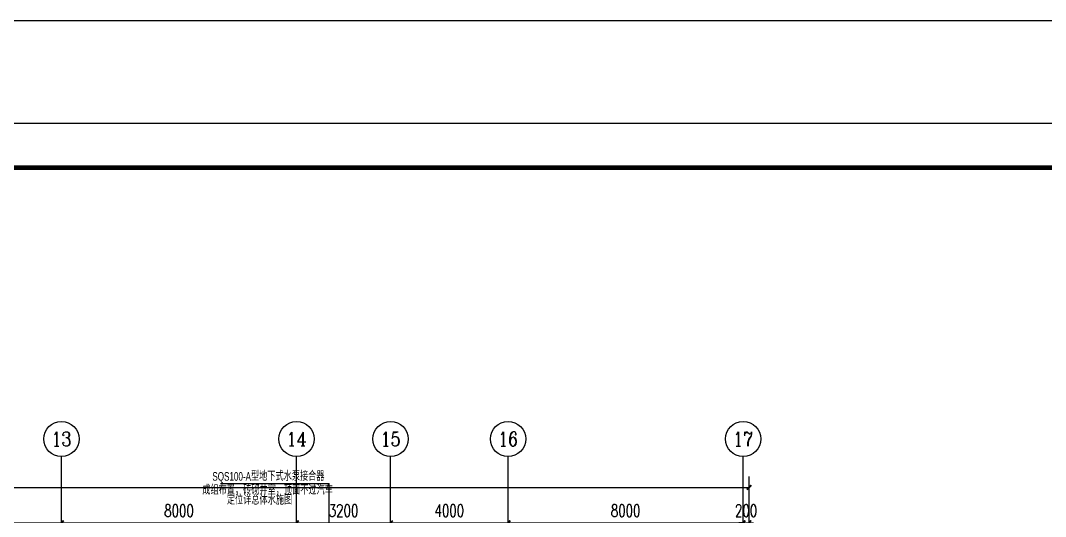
# Model space of a CAD drawing. Extents: x 0 to 2838408, y -923048 to 203859.
# Drawn here: x 2427323 to 2462206, y -183931 to -167047 of the extents above; entities that cross this region are included whole.
import ezdxf
from ezdxf.enums import TextEntityAlignment as Align

# ---------------------------------------------------------------- set-up
doc = ezdxf.new("R2010")
doc.units = 0
doc.header["$LTSCALE"] = 1000
for name, color, linetype in [('AXIS', 3, 'Continuous'), ('AXIS_TEXT', 7, 'Continuous'), ('BTTK', 7, 'Continuous'), ('PUB_TITLE', 4, 'Continuous'), ('W_DIM', 4, 'Continuous'), ('XREF', 8, 'Continuous')]:
    doc.layers.add(name, color=color, linetype=linetype)
doc.styles.add('_TCH_AXIS', font='COMPLEX', dxfattribs={"bigfont": 'GBCBIG'})
doc.styles.add('A_DIM_T3', font='SIMPLEX', dxfattribs={"width": 0.7, "bigfont": 'HZ'})
doc.styles.add('COMPLEX', font='COMPLEX')
doc.styles.add('HZ(TK)', font='geniso.shx', dxfattribs={"width": 0.9, "bigfont": 'hztxt.shx'})
doc.styles.add('中西文等高字体', font='HZTXT_E.shx', dxfattribs={"width": 0.7, "bigfont": 'HZTXT.shx'})
doc.dimstyles.new('_TCH_ARCH&&150', dxfattribs={"dimtxt": 420, "dimasz": 150, "dimexe": 375, "dimexo": 450, "dimgap": 202.5, "dimtad": 1, "dimdec": 0, "dimzin": 0, "dimdsep": 46, "dimtxsty": 'A_DIM_T3', "dimblk": 'ARCHTICK', "dimcen": 0.09, "dimclrt": 7, "dimazin": 2, "dimtfac": 1, "dimtdec": 0, "dimtix": 1, "dimtmove": 2, "dimatfit": 3, "dimfxl": 150, "dimtolj": 1, "dimtzin": 0, "dimarcsym": 0})

# ---------------------------------------------------------------- blocks, each defined once
blk = doc.blocks.new('vhtemplate_2020年新竖式图框_A0')
at = {"layer": 'PUB_TITLE', "color": 7}
blk.add_lwpolyline([(0, 0), (1189, 0), (1189, 841), (0, 841)], close=True, dxfattribs=at)
at = {"layer": 'PUB_TITLE', "const_width": 1}
blk.add_lwpolyline([(25, 10), (1179, 10), (1179, 831), (25, 831)], close=True, dxfattribs=at)
at = {"layer": 'BTTK', "color": 4, "style": 'HZ(TK)', "width": 0.9}
for tag, p in [('合作单位_001', (1143.83, 741.44)), ('建设单位_001', (1143.85, 207.44)), ('工程名称_001', (1143.62, 174.44)), ('子项名称_001', (1153.71, 157.94)), ('图纸名称_001', (1143.45, 138.94))]:
    blk.add_attdef(tag, p, '', height=3.5, dxfattribs=at)
for tag, p in [('注册证书号', (1156.5, 309.01)), ('注册印章号', (1156.5, 301.01)), ('设计号', (1154, 193)), ('图别', (1137.75, 34)), ('图号', (1170.25, 34)), ('版本号', (1137.75, 26)), ('日期', (1170.25, 26))]:
    blk.add_attdef(tag, text='', height=3.5, dxfattribs=at).set_placement(p, align=Align.MIDDLE)
blk = doc.blocks.new('_ArchTick')
at = {"color": 0, "linetype": 'ByBlock', "const_width": 0.4}
blk.add_lwpolyline([(-0.5, -0.5), (0.5, 0.5)], dxfattribs=at)
blk = doc.blocks.new('*D866')
at = {"layer": 'AXIS', "color": 0, "lineweight": -2, "transparency": 16777216}
for p, q in [((2420717, -187442), (2420717, -183767)), ((2428717, -187442), (2428717, -183767)), ((2420717, -184142), (2428717, -184142))]:
    blk.add_line(p, q, dxfattribs=at)
at = {"layer": 'Defpoints', "color": 0, "transparency": 16777216}
for p in [(2428717, -184142), (2420717, -187892), (2428717, -187892)]:
    blk.add_point(p, dxfattribs=at)
at = {"layer": 'AXIS', "color": 0, "lineweight": -2, "transparency": 16777216, "xscale": 150, "yscale": 150, "zscale": 150, "rotation": 180}
blk.add_blockref('_ArchTick', (2420717, -184142), dxfattribs=at)
at = {"layer": 'AXIS', "color": 0, "lineweight": -2, "transparency": 16777216, "xscale": 150, "yscale": 150, "zscale": 150}
blk.add_blockref('_ArchTick', (2428717, -184142), dxfattribs=at)
at = {"layer": 'AXIS', "color": 7, "transparency": 16777216, "insert": (2424717, -183730), "char_height": 420, "attachment_point": 5, "style": 'A_DIM_T3'}
blk.add_mtext('\\A1;8000', dxfattribs=at)
blk = doc.blocks.new('*D867')
at = {"layer": 'AXIS', "color": 0, "lineweight": -2, "transparency": 16777216}
for p, q in [((2428717, -187442), (2428717, -183767)), ((2436717, -187442), (2436717, -183767)), ((2428717, -184142), (2436717, -184142))]:
    blk.add_line(p, q, dxfattribs=at)
at = {"layer": 'Defpoints', "color": 0, "transparency": 16777216}
for p in [(2436717, -184142), (2428717, -187892), (2436717, -187892)]:
    blk.add_point(p, dxfattribs=at)
at = {"layer": 'AXIS', "color": 0, "lineweight": -2, "transparency": 16777216, "xscale": 150, "yscale": 150, "zscale": 150, "rotation": 180}
blk.add_blockref('_ArchTick', (2428717, -184142), dxfattribs=at)
at = {"layer": 'AXIS', "color": 0, "lineweight": -2, "transparency": 16777216, "xscale": 150, "yscale": 150, "zscale": 150}
blk.add_blockref('_ArchTick', (2436717, -184142), dxfattribs=at)
at = {"layer": 'AXIS', "color": 7, "transparency": 16777216, "insert": (2432717, -183730), "char_height": 420, "attachment_point": 5, "style": 'A_DIM_T3'}
blk.add_mtext('\\A1;8000', dxfattribs=at)
blk = doc.blocks.new('*D868')
at = {"layer": 'AXIS', "color": 0, "lineweight": -2, "transparency": 16777216}
for p, q in [((2436717, -187442), (2436717, -183767)), ((2439917, -187442), (2439917, -183767)), ((2436717, -184142), (2439917, -184142))]:
    blk.add_line(p, q, dxfattribs=at)
at = {"layer": 'Defpoints', "color": 0, "transparency": 16777216}
for p in [(2439917, -184142), (2436717, -187892), (2439917, -187892)]:
    blk.add_point(p, dxfattribs=at)
at = {"layer": 'AXIS', "color": 0, "lineweight": -2, "transparency": 16777216, "xscale": 150, "yscale": 150, "zscale": 150, "rotation": 180}
blk.add_blockref('_ArchTick', (2436717, -184142), dxfattribs=at)
at = {"layer": 'AXIS', "color": 0, "lineweight": -2, "transparency": 16777216, "xscale": 150, "yscale": 150, "zscale": 150}
blk.add_blockref('_ArchTick', (2439917, -184142), dxfattribs=at)
at = {"layer": 'AXIS', "color": 7, "transparency": 16777216, "insert": (2438317, -183730), "char_height": 420, "attachment_point": 5, "style": 'A_DIM_T3'}
blk.add_mtext('\\A1;3200', dxfattribs=at)
blk = doc.blocks.new('*D869')
at = {"layer": 'AXIS', "color": 0, "lineweight": -2, "transparency": 16777216}
for p, q in [((2439917, -187442), (2439917, -183767)), ((2443917, -187442), (2443917, -183767)), ((2439917, -184142), (2443917, -184142))]:
    blk.add_line(p, q, dxfattribs=at)
at = {"layer": 'Defpoints', "color": 0, "transparency": 16777216}
for p in [(2443917, -184142), (2439917, -187892), (2443917, -187892)]:
    blk.add_point(p, dxfattribs=at)
at = {"layer": 'AXIS', "color": 0, "lineweight": -2, "transparency": 16777216, "xscale": 150, "yscale": 150, "zscale": 150, "rotation": 180}
blk.add_blockref('_ArchTick', (2439917, -184142), dxfattribs=at)
at = {"layer": 'AXIS', "color": 0, "lineweight": -2, "transparency": 16777216, "xscale": 150, "yscale": 150, "zscale": 150}
blk.add_blockref('_ArchTick', (2443917, -184142), dxfattribs=at)
at = {"layer": 'AXIS', "color": 7, "transparency": 16777216, "insert": (2441917, -183730), "char_height": 420, "attachment_point": 5, "style": 'A_DIM_T3'}
blk.add_mtext('\\A1;4000', dxfattribs=at)
blk = doc.blocks.new('*D870')
at = {"layer": 'AXIS', "color": 0, "lineweight": -2, "transparency": 16777216}
for p, q in [((2443917, -187442), (2443917, -183767)), ((2451917, -187442), (2451917, -183767)), ((2443917, -184142), (2451917, -184142))]:
    blk.add_line(p, q, dxfattribs=at)
at = {"layer": 'Defpoints', "color": 0, "transparency": 16777216}
for p in [(2451917, -184142), (2443917, -187892), (2451917, -187892)]:
    blk.add_point(p, dxfattribs=at)
at = {"layer": 'AXIS', "color": 0, "lineweight": -2, "transparency": 16777216, "xscale": 150, "yscale": 150, "zscale": 150, "rotation": 180}
blk.add_blockref('_ArchTick', (2443917, -184142), dxfattribs=at)
at = {"layer": 'AXIS', "color": 0, "lineweight": -2, "transparency": 16777216, "xscale": 150, "yscale": 150, "zscale": 150}
blk.add_blockref('_ArchTick', (2451917, -184142), dxfattribs=at)
at = {"layer": 'AXIS', "color": 7, "transparency": 16777216, "insert": (2447917, -183730), "char_height": 420, "attachment_point": 5, "style": 'A_DIM_T3'}
blk.add_mtext('\\A1;8000', dxfattribs=at)
blk = doc.blocks.new('*D871')
at = {"layer": 'AXIS', "color": 0, "lineweight": -2, "transparency": 16777216}
for p, q in [((2451917, -187442), (2451917, -183767)), ((2452117, -187442), (2452117, -183767)), ((2451917, -184142), (2451767, -184142)), ((2451917, -184142), (2452117, -184142)), ((2452117, -184142), (2452267, -184142))]:
    blk.add_line(p, q, dxfattribs=at)
at = {"layer": 'Defpoints', "color": 0, "transparency": 16777216}
for p in [(2452117, -184142), (2451917, -187892), (2452117, -187892)]:
    blk.add_point(p, dxfattribs=at)
at = {"layer": 'AXIS', "color": 0, "lineweight": -2, "transparency": 16777216, "xscale": 150, "yscale": 150, "zscale": 150}
blk.add_blockref('_ArchTick', (2451917, -184142), dxfattribs=at)
at = {"layer": 'AXIS', "color": 0, "lineweight": -2, "transparency": 16777216, "xscale": 150, "yscale": 150, "zscale": 150, "rotation": 180}
blk.add_blockref('_ArchTick', (2452117, -184142), dxfattribs=at)
at = {"layer": 'AXIS', "color": 7, "transparency": 16777216, "insert": (2452017, -183730), "char_height": 420, "attachment_point": 5, "style": 'A_DIM_T3'}
blk.add_mtext('\\A1;200', dxfattribs=at)
blk = doc.blocks.new('*D872')
at = {"layer": 'AXIS', "color": 0, "lineweight": -2, "transparency": 16777216}
for p, q in [((2344917, -187442), (2344917, -182567)), ((2452117, -187442), (2452117, -182567)), ((2344917, -182942), (2452117, -182942))]:
    blk.add_line(p, q, dxfattribs=at)
at = {"layer": 'Defpoints', "color": 0, "transparency": 16777216}
for p in [(2452117, -182942), (2344917, -187892), (2452117, -187892)]:
    blk.add_point(p, dxfattribs=at)
at = {"layer": 'AXIS', "color": 0, "lineweight": -2, "transparency": 16777216, "xscale": 150, "yscale": 150, "zscale": 150, "rotation": 180}
blk.add_blockref('_ArchTick', (2344917, -182942), dxfattribs=at)
at = {"layer": 'AXIS', "color": 0, "lineweight": -2, "transparency": 16777216, "xscale": 150, "yscale": 150, "zscale": 150}
blk.add_blockref('_ArchTick', (2452117, -182942), dxfattribs=at)
at = {"layer": 'AXIS', "color": 7, "transparency": 16777216, "insert": (2398517, -182530), "char_height": 420, "attachment_point": 5, "style": 'A_DIM_T3'}
blk.add_mtext('\\A1;107200', dxfattribs=at)
blk = doc.blocks.new('_AXISO')
at = {"color": 0}
blk.add_circle((0, 0), 0.5, dxfattribs=at)
at = {"layer": 'AXIS_TEXT', "color": 0, "style": 'COMPLEX', "width": 1.041667}
blk.add_attdef('A', text='', height=0.56, dxfattribs=at).set_placement((-0.25, -0.28), (0.25, -0.28), align=Align.FIT)
blk = doc.blocks.new('1F1')
at = {"layer": 'AXIS'}
for p, q in [((2428716.7, -187892.2), (2428716.7, -181892.2)), ((2436716.7, -187892.2), (2436716.7, -181892.2)), ((2439916.7, -187892.2), (2439916.7, -181892.2)), ((2443916.7, -187892.2), (2443916.7, -181892.2)), ((2451916.7, -187892.2), (2451916.7, -181892.2))]:
    blk.add_line(p, q, dxfattribs=at)
at = {"layer": 'Defpoints', "color": 250}
blk.add_lwpolyline([(2326685.8, -167047), (2468623.3, -167047), (2468623.3, -240163.8), (2326685.8, -240163.8)], close=True, dxfattribs=at)
at = {"layer": 'AXIS'}
ref = blk.add_blockref('_AXISO', (2428716.7, -181292.2), dxfattribs=dict(at, xscale=1200, yscale=1200, zscale=1200))
ref.add_attrib('A', '13', dxfattribs={"layer": 'AXIS_TEXT', "height": 492.67, "style": '_TCH_AXIS'}).set_placement((2428376.6, -181538.5), (2429056.9, -181538.5), align=Align.FIT)
ref = blk.add_blockref('_AXISO', (2436716.7, -181292.2), dxfattribs=dict(at, xscale=1200, yscale=1200, zscale=1200))
ref.add_attrib('A', '14', dxfattribs={"layer": 'AXIS_TEXT', "height": 471.11, "style": '_TCH_AXIS'}).set_placement((2436369, -181527.7), (2437064.5, -181527.7), align=Align.FIT)
ref = blk.add_blockref('_AXISO', (2439916.7, -181292.2), dxfattribs=dict(at, xscale=1200, yscale=1200, zscale=1200))
ref.add_attrib('A', '15', dxfattribs={"layer": 'AXIS_TEXT', "height": 492.67, "style": '_TCH_AXIS'}).set_placement((2439576.6, -181538.5), (2440256.9, -181538.5), align=Align.FIT)
ref = blk.add_blockref('_AXISO', (2443916.7, -181292.2), dxfattribs=dict(at, xscale=1200, yscale=1200, zscale=1200))
ref.add_attrib('A', '16', dxfattribs={"layer": 'AXIS_TEXT', "height": 492.67, "style": '_TCH_AXIS'}).set_placement((2443576.6, -181538.5), (2444256.9, -181538.5), align=Align.FIT)
ref = blk.add_blockref('_AXISO', (2451916.7, -181292.2), dxfattribs=dict(at, xscale=1200, yscale=1200, zscale=1200))
ref.add_attrib('A', '17', dxfattribs={"layer": 'AXIS_TEXT', "height": 492.67, "style": '_TCH_AXIS'}).set_placement((2451576.6, -181538.5), (2452256.9, -181538.5), align=Align.FIT)
for p1, p2, distance, picture, middle in [((2344916.7, -187892.2), (2452116.7, -187892.2), 4950, '*D872', (2398516.7, -182529.7)), ((2420716.7, -187892.2), (2428716.7, -187892.2), 3750, '*D866', (2424716.7, -183729.7)), ((2428716.7, -187892.2), (2436716.7, -187892.2), 3750, '*D867', (2432716.7, -183729.7)), ((2436716.7, -187892.2), (2439916.7, -187892.2), 3750, '*D868', (2438316.7, -183729.7)), ((2439916.7, -187892.2), (2443916.7, -187892.2), 3750, '*D869', (2441916.7, -183729.7)), ((2443916.7, -187892.2), (2451916.7, -187892.2), 3750, '*D870', (2447916.7, -183729.7)), ((2451916.7, -187892.2), (2452116.7, -187892.2), 3750, '*D871', (2452016.7, -183729.7))]:
    dim = blk.add_aligned_dim(p1=p1, p2=p2, distance=distance, dimstyle='_TCH_ARCH&&150', dxfattribs=at)
    dim.commit()
    dim.dimension.update_dxf_attribs({"geometry": picture, "text_midpoint": middle})

msp = doc.modelspace()

# ---------------------------------------------------------------- linework, layer by layer
at = {"layer": 'W_DIM'}
for p in [(2434130.7, -182808.2), (2437824.4, -187143.1)]:
    msp.add_line(p, (2437824.4, -182808.2), dxfattribs=at)

# ---------------------------------------------------------------- block references
at = {"xscale": 150, "yscale": 150, "zscale": 150}
msp.add_blockref('vhtemplate_2020年新竖式图框_A0', (2324012.2, -296707.3), dxfattribs=at)
at = {"layer": 'XREF'}
msp.add_blockref('1F1', (0, 0), dxfattribs=at)

# ---------------------------------------------------------------- texts
at = {"layer": 'W_DIM', "style": '中西文等高字体', "width": 0.7}
for s, p in [('SQS100-A型地下式水泵接合器', (2435759.7, -182713.1)), ('成组布置，砖砌井室，顶面不过汽车', (2435732.5, -183184.3)), ('定位详总体水施图', (2435457.2, -183522.7))]:
    msp.add_text(s, height=294, dxfattribs=at).set_placement(p, align=Align.CENTER)

doc.saveas('drawing.dxf')
